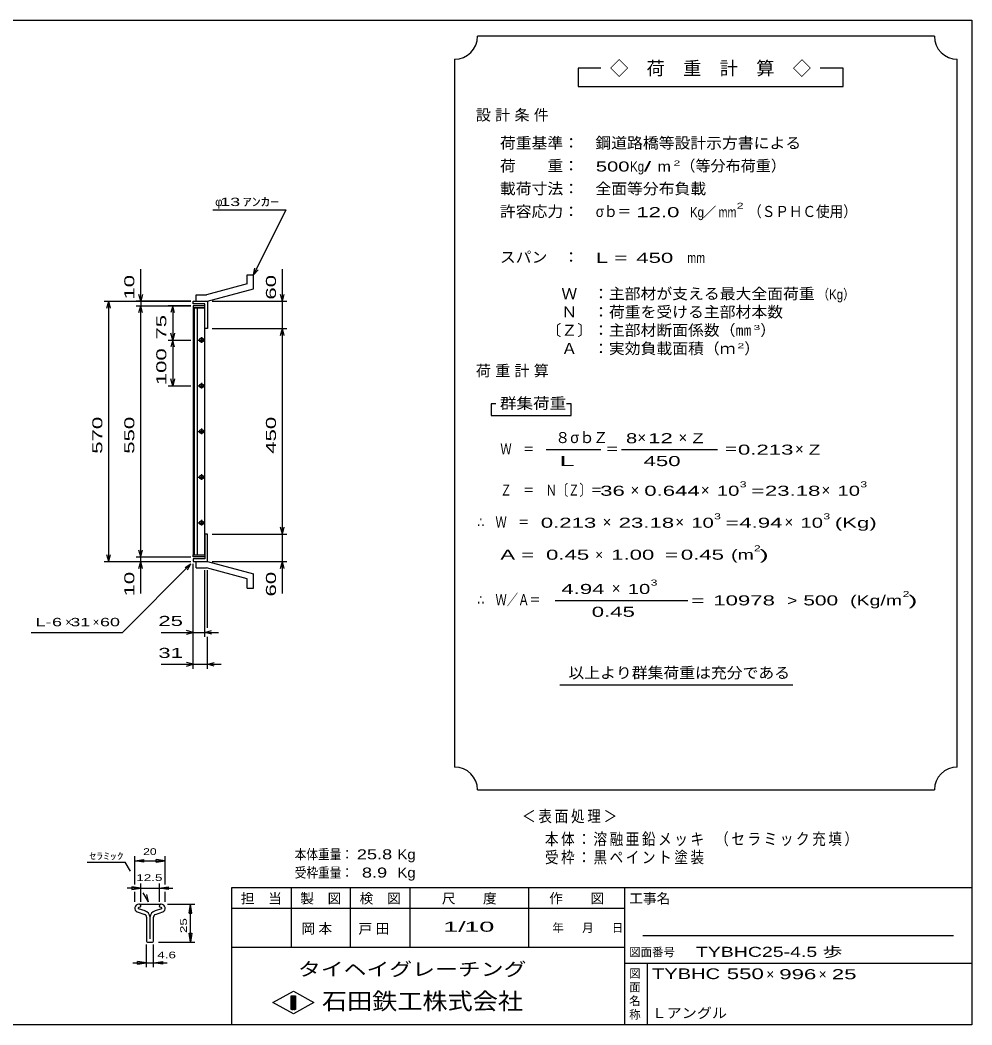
# Model space of a CAD drawing. Units: millimetres, scale not verified. Extents: x -1820 to 1724, y -1285 to 1059.
# Drawn here: x -359 to 1724, y -1141 to 1059 of the extents above; entities that cross this region are included whole.
import ezdxf
from ezdxf.enums import TextEntityAlignment as Align

# ---------------------------------------------------------------- set-up
doc = ezdxf.new("R2010")
doc.units = ezdxf.units.MM
doc.header["$LTSCALE"] = 10
for name, color, linetype, lineweight in [('0_2', 150, 'Continuous', 25), ('16', 3, 'Continuous', 25), ('19', 6, 'Continuous', 25), ('22', 2, 'Continuous', 25), ('32', 4, 'Continuous', 25)]:
    doc.layers.add(name, color=color, linetype=linetype, lineweight=lineweight)
doc.styles.add('ベクトル', font='')
doc.styles.get('ベクトル').set_extended_font_data('ベクトル')

msp = doc.modelspace()

# ---------------------------------------------------------------- linework, layer by layer
at = {"layer": '0_2'}
for p, q in [((-1736, 1059), (1724, 1059)), ((1724, 1059), (1724, -1141)), ((1724, -841), (104, -841)), ((104, -841), (104, -1141)), ((234, -841), (234, -971)), ((364, -971), (364, -841)), ((494, -841), (494, -971)), ((754, -971), (754, -841)), ((964, -841), (964, -1141)), ((964, -886), (104, -886)), ((1684, -946), (1004, -946)), ((104, -971), (964, -971)), ((964, -1006), (1724, -1006)), ((1014, -1141), (1014, -1006)), ((194, -1092), (239, -1067)), ((234, -1077), (244, -1077)), ((234, -1107), (234, -1077)), ((234, -1077), (236, -1077)), ((236, -1077), (236, -1107)), ((238, -1107), (238, -1077)), ((238, -1077), (240, -1077)), ((239, -1067), (284, -1092)), ((240, -1077), (240, -1107)), ((242, -1107), (242, -1077)), ((242, -1077), (244, -1077)), ((244, -1077), (244, -1107)), ((244, -1077), (244, -1107)), ((239, -1117), (194, -1092)), ((284, -1092), (239, -1117)), ((244, -1107), (234, -1107)), ((236, -1107), (238, -1107)), ((240, -1107), (242, -1107)), ((1724, -1141), (-1736, -1141))]:
    msp.add_line(p, q, dxfattribs=at)
at = {"layer": '16'}
for p, q in [((45, 433.5), (20, 433.5)), ((20, 433.5), (20, 429)), ((20, 429), (45, 429)), ((20, 429), (20, -112)), ((45, 429), (20, 429)), ((22, 429), (22, -112)), ((29, -112), (29, 429)), ((45, 429), (45, 433.5)), ((45, -112), (45, 429)), ((30, 358.5), (46, 358.5)), ((40, 361.5), (36, 361.5)), ((36, 355.5), (40, 355.5)), ((38, 364.5), (38, 352.5)), ((38, 264.5), (38, 252.5)), ((30, 258.5), (46, 258.5)), ((40, 261.5), (36, 261.5)), ((36, 255.5), (40, 255.5)), ((30, 158.5), (46, 158.5)), ((40, 161.5), (36, 161.5)), ((36, 155.5), (40, 155.5)), ((38, 164.5), (38, 152.5)), ((30, 58.5), (46, 58.5)), ((40, 61.5), (36, 61.5)), ((36, 55.5), (40, 55.5)), ((38, 64.5), (38, 52.5)), ((30, -41.5), (46, -41.5)), ((40, -38.5), (36, -38.5)), ((38, -35.5), (38, -47.5)), ((36, -44.5), (40, -44.5)), ((20, -112), (45, -112)), ((20, -116.5), (20, -112)), ((20, -112), (45, -112)), ((45, -116.5), (20, -116.5)), ((45, -112), (45, -116.5))]:
    msp.add_line(p, q, dxfattribs=at)
for centre, radius, start, end in [((36, 358.5), 3, 90, 270), ((38, 358.5), 4, 46.6, 133.4), ((38, 358.5), 4, 226.6, 313.4), ((40, 358.5), 3, 270, 90), ((36, 258.5), 3, 90, 270), ((38, 258.5), 4, 46.6, 133.4), ((38, 258.5), 4, 226.6, 313.4), ((40, 258.5), 3, 270, 90), ((36, 158.5), 3, 90, 270), ((38, 158.5), 4, 46.6, 133.4), ((38, 158.5), 4, 226.6, 313.4), ((40, 158.5), 3, 270, 90), ((36, 58.5), 3, 90, 270), ((38, 58.5), 4, 46.6, 133.4), ((38, 58.5), 4, 226.6, 313.4), ((40, 58.5), 3, 270, 90), ((36, -41.5), 3, 90, 270), ((38, -41.5), 4, 46.6, 133.4), ((40, -41.5), 3, 270, 90), ((38, -41.5), 4, 226.6, 313.4)]:
    msp.add_arc(centre, radius, start, end, dxfattribs=at)
at = {"layer": '19'}
for p, q in [((138, 501.5), (152, 501.5)), ((138, 481.5), (138, 501.5)), ((152, 470.5), (152, 501.5)), ((138, 481.5), (49, 457.5)), ((51, 443.5), (152, 470.5)), ((20, 437.5), (20, 443.5)), ((20, 443.5), (50, 443.5)), ((26, 457.5), (49, 457.5)), ((26, 443.5), (26, 457.5)), ((26, 443.5), (51, 443.5)), ((50, 443.5), (51, 442.5)), ((51, 442.5), (51, 383.5)), ((45, 437.5), (20, 437.5)), ((45, 383.5), (45, 437.5)), ((51, 383.5), (45, 383.5)), ((51, -66.5), (45, -66.5)), ((45, -66.5), (45, -120.5)), ((51, -125.5), (51, -66.5)), ((20, -120.5), (20, -126.5)), ((45, -120.5), (20, -120.5)), ((20, -126.5), (50, -126.5)), ((26, -126.5), (51, -126.5)), ((26, -140.5), (26, -126.5)), ((50, -126.5), (51, -125.5)), ((51, -126.5), (152, -153.5)), ((26, -140.5), (49, -140.5)), ((138, -164.5), (49, -140.5)), ((152, -184.5), (152, -153.5)), ((138, -184.5), (138, -164.5)), ((138, -184.5), (152, -184.5))]:
    msp.add_line(p, q, dxfattribs=at)
at = {"layer": '22', "color": 4}
for p, q in [((1642, 1023.5), (642, 1023.5)), ((592, 973.5), (592, -576.5)), ((1692, -576.5), (1692, 973.5)), ((912, 953.5), (862, 953.5)), ((862, 953.5), (862, 913.5)), ((1442, 953.5), (1392, 953.5)), ((1442, 913.5), (1442, 953.5)), ((862, 913.5), (1442, 913.5)), ((63, 643.5), (223, 643.5)), ((152, 501.5), (223, 643.5)), ((-95, 443.5), (-95, 513.5)), ((152, 501.5), (155, 516.1)), ((152, 501.5), (162, 512.5)), ((215, 443.5), (215, 513.5)), ((-175, 443.5), (15, 443.5)), ((-169, 428.5), (-165, 443.5)), ((-161, 428.5), (-165, 443.5)), ((-165, -126.5), (-165, 443.5)), ((15, 443.5), (-105, 443.5)), ((-95, 443.5), (-99, 458.5)), ((-91, 458.5), (-95, 443.5)), ((-95, 443.5), (-95, 433.5)), ((61, 443.5), (225, 443.5)), ((215, 443.5), (211, 458.5)), ((215, 443.5), (219, 458.5)), ((215, 383.5), (215, 443.5)), ((-105, 433.5), (15, 433.5)), ((-99, 418.5), (-95, 433.5)), ((-91, 418.5), (-95, 433.5)), ((-95, -116.5), (-95, 433.5)), ((15, 433.5), (-35, 433.5)), ((-25, 433.5), (-29, 418.5)), ((-21, 418.5), (-25, 433.5)), ((-25, 433.5), (-25, 358.5)), ((61, 383.5), (225, 383.5)), ((211, 368.5), (215, 383.5)), ((219, 368.5), (215, 383.5)), ((215, -66.5), (215, 383.5)), ((-35, 358.5), (15, 358.5)), ((-25, 358.5), (-29, 373.5)), ((-25, 358.5), (-29, 343.5)), ((-21, 373.5), (-25, 358.5)), ((-21, 343.5), (-25, 358.5)), ((-25, 358.5), (-25, 258.5)), ((-25, 258.5), (-29, 273.5)), ((-21, 273.5), (-25, 258.5)), ((-35, 258.5), (15, 258.5)), ((682, 218.5), (672, 218.5)), ((672, 218.5), (672, 193.5)), ((847, 218.5), (837, 218.5)), ((847, 193.5), (847, 218.5)), ((672, 193.5), (847, 193.5)), ((792, 118.5), (912, 118.5)), ((957, 118.5), (1167, 118.5)), ((215, -66.5), (211, -51.5)), ((215, -66.5), (219, -51.5)), ((61, -66.5), (225, -66.5)), ((215, -126.5), (215, -66.5)), ((-95, -116.5), (-99, -101.5)), ((-95, -116.5), (-91, -101.5)), ((-175, -126.5), (15, -126.5)), ((-165, -126.5), (-169, -111.5)), ((-165, -126.5), (-161, -111.5)), ((-135, -281.5), (15, -131.5)), ((-105, -116.5), (15, -116.5)), ((-105, -126.5), (15, -126.5)), ((-99, -141.5), (-95, -126.5)), ((-95, -126.5), (-95, -116.5)), ((-91, -141.5), (-95, -126.5)), ((-95, -196.5), (-95, -126.5)), ((2, -139.5), (15, -131.5)), ((7, -144.5), (15, -131.5)), ((20, -291.5), (20, -131.5)), ((20, -361.5), (20, -131.5)), ((61, -126.5), (225, -126.5)), ((211, -141.5), (215, -126.5)), ((219, -141.5), (215, -126.5)), ((215, -196.5), (215, -126.5)), ((45, -291.5), (45, -145.5)), ((51, -271.5), (51, -145.5)), ((812, -211.5), (1102, -211.5)), ((-335, -281.5), (-135, -281.5)), ((-50, -281.5), (20, -281.5)), ((20, -281.5), (5, -277.5)), ((5, -285.5), (20, -281.5)), ((20, -281.5), (45, -281.5)), ((45, -281.5), (60, -277.5)), ((60, -285.5), (45, -281.5)), ((45, -281.5), (75, -281.5)), ((51, -361.5), (51, -291.5)), ((-50, -351.5), (20, -351.5)), ((20, -351.5), (5, -347.5)), ((5, -355.5), (20, -351.5)), ((20, -351.5), (51, -351.5)), ((51, -351.5), (66, -347.5)), ((66, -355.5), (51, -351.5)), ((51, -351.5), (81, -351.5)), ((822, -396.5), (1332, -396.5)), ((642, -626.5), (1642, -626.5))]:
    msp.add_line(p, q, dxfattribs=at)
for centre, start, end in [((592, 1023.5), 270, 0), ((1692, 1023.5), 180, 270), ((592, -626.5), 0, 90), ((1692, -626.5), 90, 180)]:
    msp.add_arc(centre, 50, start, end, dxfattribs=at)
at = {"layer": '32'}
for p, q in [((-212.33, -784.5), (-129, -784.5)), ((-117.33, -804.5), (-129, -784.5)), ((-108, -833.5), (-108, -771.5)), ((-108, -781.5), (-88, -778.5)), ((-88, -784.5), (-108, -781.5)), ((-108, -781.5), (-41.33, -781.5)), ((-88, -784.5), (-88, -778.5)), ((-41.33, -781.5), (-61.33, -778.5)), ((-61.33, -784.5), (-61.33, -778.5)), ((-61.33, -784.5), (-41.33, -781.5)), ((-41.33, -833.5), (-41.33, -771.5)), ((-94.67, -871.5), (-94.67, -831.5)), ((-54.67, -831.5), (-54.67, -871.5)), ((-94.67, -841.5), (-124.67, -841.5)), ((-94.67, -841.5), (-114.67, -838.5)), ((-114.67, -838.5), (-114.67, -844.5)), ((-114.67, -844.5), (-94.67, -841.5)), ((-108, -871.5), (-108, -849.5)), ((-94.67, -841.5), (-54.67, -841.5)), ((-78, -871.5), (-89.67, -851.5)), ((-78, -871.5), (-81.67, -855.83)), ((-54.67, -841.5), (-34.67, -838.5)), ((-34.67, -844.5), (-54.67, -841.5)), ((-54.67, -841.5), (-24.67, -841.5)), ((-41.33, -871.5), (-41.33, -849.5)), ((-34.67, -838.5), (-34.67, -844.5)), ((-97.7, -876.5), (-50.87, -876.5)), ((-36.33, -876.5), (23.67, -876.5)), ((10.67, -896.5), (13.67, -876.5)), ((16.67, -896.5), (13.67, -876.5)), ((13.67, -959.83), (13.67, -876.5)), ((-102.6, -893.76), (-86.36, -899.46)), ((-85.66, -891.59), (-100.06, -886.53)), ((-99.53, -884.21), (-94.73, -881.88)), ((-94.73, -881.88), (-94.73, -881.11)), ((-49.34, -886.53), (-63.74, -891.59)), ((-63.04, -899.46), (-46.81, -893.76)), ((-54.67, -881.11), (-54.67, -881.88)), ((-54.67, -881.88), (-49.87, -884.21)), ((10.67, -896.5), (16.67, -896.5)), ((-82.37, -905.14), (-82.37, -957.54)), ((-74.67, -952.2), (-74.67, -905.3)), ((-67.03, -957.54), (-67.03, -905.14)), ((13.67, -959.83), (10.67, -939.83)), ((10.67, -939.83), (16.67, -939.83)), ((16.67, -939.83), (13.67, -959.83)), ((-82.33, -1014.83), (-82.33, -964.83)), ((-80.03, -959.87), (-69.37, -959.87)), ((-67, -1014.83), (-67, -964.83)), ((-56.33, -959.83), (23.67, -959.83)), ((-112.33, -1004.83), (-82.33, -1004.83)), ((-82.33, -1004.83), (-102.33, -1001.83)), ((-102.33, -1007.83), (-102.33, -1001.83)), ((-102.33, -1007.83), (-82.33, -1004.83)), ((-82.33, -1004.83), (-67, -1004.83)), ((-67, -1004.83), (-47, -1001.83)), ((-47, -1007.83), (-67, -1004.83)), ((-67, -1004.83), (-37, -1004.83)), ((-47, -1007.83), (-47, -1001.83))]:
    msp.add_line(p, q, dxfattribs=at)
for centre, radius, start, end in [((-99.03, -885.5), 9, 90.98, 246.68), ((-99.56, -881.32), 4.83, 2.5, 85.55), ((-49.84, -881.32), 4.83, 94.45, 177.5), ((-50.37, -885.5), 9, 293.32, 89.02002), ((-98.98, -885.55), 1.47, 111.91, 222.33), ((-88.36, -905.13), 6, 0, 70.58), ((-89.97, -906.31), 15.33, 3.78, 73.7), ((-59.44, -906.31), 15.33, 106.3, 176.22), ((-61.04, -905.13), 6, 109.42, 180), ((-50.42, -885.55), 1.47, 317.67, 68.08999), ((-80.03, -957.54), 2.33, 180, 270), ((-69.37, -957.54), 2.33, 270, 0)]:
    msp.add_arc(centre, radius, start, end, dxfattribs=at)

# ---------------------------------------------------------------- texts
at = {"layer": '0_2', "style": 'ベクトル'}
for s, height, p in [('担\u3000当', 21.99, (124, -864)), ('製\u3000図', 21.99, (254, -864)), ('検\u3000図', 21.99, (384, -864)), ('尺\u3000\u3000度', 21.99, (564, -864)), ('作\u3000\u3000図', 21.99, (799, -864)), ('工事名', 21.99, (974, -864)), ('年', 18.33, (806, -928.5)), ('月', 18.33, (871, -928.5)), ('日', 18.33, (936, -928.5)), ('図面番号', 18.33, (974, -981.5)), ('図', 18.33, (974, -1028.5)), ('面', 18.33, (974, -1058.5)), ('名', 18.33, (974, -1088.5)), ('称', 18.33, (974, -1118.5))]:
    msp.add_text(s, height=height, dxfattribs=at).set_placement(p, align=Align.MIDDLE_LEFT)
at = {"layer": '0_2', "color": 222, "style": 'ベクトル'}
for s, height, width, p in [('タイヘイグレーチング', 29.33, 1.25, (249, -1019)), ('石田鉄工株式会社', 36.66, 1.1, (301.5, -1089))]:
    msp.add_text(s, height=height, dxfattribs=dict(at, width=width)).set_placement(p, align=Align.MIDDLE_LEFT)
at = {"layer": '22', "style": 'ベクトル'}
for s, height, p in [('◇\u3000荷\u3000重\u3000計\u3000算\u3000◇', 29.33, (932, 953.5)), ('（等分布荷重）', 24.19, (1086, 740)), ('φ', 18.33, (68, 661)), ('／', 21.99, (1134.5, 638.5)), ('）', 24.19, (1261, 380)), ('）', 24.19, (1226, 340)), ('８', 24.19, (812, 145)), ('σｂ', 24.19, (845, 145)), ('Ｚ', 24.19, (895, 145)), ('×', 24.19, (992, 145)), ('×', 24.19, (1082, 145)), ('×', 24.19, (1337, 120)), ('×', 24.19, (977, 30)), ('×', 24.19, (1131, 30)), ('×', 24.19, (1395, 30)), ('×', 24.19, (916, -40)), ('×', 24.19, (1075, -40)), ('×', 24.19, (1314, -40)), ('×', 21.99, (899.5, -111.5)), ('×', 24.19, (936, -185)), ('×', 18.33, (-260, -259)), ('×', 18.33, (-200, -259)), ('×', 21.99, (1274, -1030)), ('×', 21.99, (1389, -1030))]:
    msp.add_text(s, height=height, dxfattribs=at).set_placement(p, align=Align.MIDDLE_LEFT)
for s, height, width, p in [('荷重基準：\u3000', 24.19, 1.05, (691, 790)), ('鋼道路橋等設計示方書による', 24.19, 1.05, (900, 790)), ('荷\u3000\u3000重：\u3000', 24.19, 1.05, (691, 740)), ('500', 21.99, 1.5, (901, 738.5)), ('Kg', 21.99, 0.85, (976, 738.5)), ('/', 21.99, 2, (1006, 738.5)), ('2', 11, 1.8, (1071, 746)), ('m', 21.99, 1.2, (1036, 738.5)), ('載荷寸法：\u3000', 24.19, 1.05, (691, 690)), ('全面等分布負載', 24.19, 1.05, (900, 690)), (' 13 ', 18.33, 1.6, (68, 661)), ('ｱﾝｶｰ', 18.33, 1.6, (128, 661)), ('許容応力：\u3000', 24.19, 1.05, (691, 640)), ('σｂ＝', 24.19, 0.9, (901, 640)), (' 12.0', 21.99, 1.65, (976, 638.5)), ('Kg', 21.99, 0.85, (1107, 638.5)), ('mm', 21.99, 0.8, (1169.5, 638.5)), ('2', 13.2, 1.5, (1209.5, 652.5)), ('（ＳＰＨＣ使用）', 24.19, 0.9, (1234.5, 640)), ('スパン\u3000：\u3000', 24.19, 1.05, (691, 540)), ('L =', 21.99, 1.65, (901, 538.5)), (' 450 ', 21.99, 1.65, (976, 538.5)), ('mm', 21.99, 0.8, (1101, 538.5)), ('\u3000Ｗ\u3000：主部材が支える最大全面荷重', 24.19, 1.05, (791, 460)), ('（Kg）', 21.99, 0.85, (1386, 458.5)), ('\u3000Ｎ\u3000：荷重を受ける主部材本数', 24.19, 1.05, (791, 420)), ('〔Ｚ〕：主部材断面係数（㎜', 24.19, 1.05, (791, 380)), ('3', 11, 1.8, (1246, 386)), ('\u3000Ａ\u3000：実効負載面積（ｍ', 24.19, 1.05, (791, 340)), ('2', 11, 1.8, (1211, 346)), ('群集荷重', 24.19, 1.1, (691, 220)), ('8', 21.99, 1.5, (967, 143.5)), (' 12 ', 21.99, 1.65, (1002, 143.5)), ('Z', 21.99, 1.4, (1112, 143.5)), ('Ｗ\u3000＝', 24.19, 0.75, (692, 120)), ('＝', 24.19, 0.9, (922, 120)), ('＝', 24.19, 0.9, (1182, 120)), ('0.213', 21.99, 1.65, (1212, 118.5)), ('Z', 21.99, 1.4, (1367, 118.5)), (' 450 ', 21.99, 1.65, (992, 93.5)), ('Ｚ\u3000＝\u3000Ｎ〔Ｚ〕＝', 24.19, 0.75, (692, 30)), ('3', 13.2, 1.5, (1216, 42.5)), ('3', 13.2, 1.5, (1480, 42.5)), (' 36 ', 21.99, 1.65, (897, 28.5)), ('0.644', 21.99, 1.65, (1007, 28.5)), ('10', 21.99, 1.5, (1166, 28.5)), ('=', 21.99, 1.7, (1241, 28.5)), ('23.18', 21.99, 1.65, (1271, 28.5)), ('10', 21.99, 1.5, (1430, 28.5)), ('3', 13.2, 1.5, (1160, -27.5)), ('3', 13.2, 1.5, (1399, -27.5)), ('∴\u3000Ｗ\u3000＝', 24.19, 0.75, (642, -40)), (' 0.213', 21.99, 1.65, (767, -41.5)), ('23.18', 21.99, 1.65, (951, -41.5)), ('10', 21.99, 1.5, (1110, -41.5)), ('=', 21.99, 1.7, (1185, -41.5)), ('4.94', 21.99, 1.65, (1215, -41.5)), ('10', 21.99, 1.5, (1349, -41.5)), ('(Kg)', 21.99, 1.65, (1424, -41.5)), ('A = ', 21.99, 1.65, (692, -111.5)), ('0.45', 21.99, 1.65, (792, -111.5)), ('1.00', 21.99, 1.65, (934.5, -111.5)), ('=', 21.99, 1.7, (1052, -111.5)), ('0.45', 21.99, 1.65, (1087, -111.5)), ('(m', 21.99, 1.45, (1197, -111.5)), ('2', 13.2, 1.5, (1247, -97.5)), (')', 21.99, 2, (1259.5, -111.5)), (' 4.94', 21.99, 1.65, (812, -186.5)), ('10', 21.99, 1.5, (971, -186.5)), ('3', 13.2, 1.5, (1021, -172.5)), ('∴\u3000Ｗ／Ａ＝', 24.19, 0.75, (642, -210)), ('2', 13.2, 1.5, (1572.5, -197.5)), ('=', 21.99, 1.7, (1109.5, -211.5)), (' 10978 ', 21.99, 1.65, (1144.5, -211.5)), ('>', 21.99, 1.3, (1319.5, -211.5)), (' 500 ', 21.99, 1.55, (1342.5, -211.5)), ('(Kg/m', 21.99, 1.45, (1457.5, -211.5)), (')', 21.99, 2, (1585, -211.5)), ('0.45', 21.99, 1.65, (892, -236.5)), ('L-', 18.33, 1.6, (-325, -259)), (' 6 ', 18.33, 1.6, (-300, -259)), (' 31 ', 18.33, 1.6, (-260, -259)), (' 60 ', 18.33, 1.6, (-195, -259)), (' 25 ', 21.99, 1.65, (-70, -256.5)), (' 31 ', 21.99, 1.65, (-70, -326.5)), ('以上より群集荷重は充分である', 24.19, 1.05, (841, -370)), ('本体重量：', 21.99, 0.85, (242, -767.5)), (' 25.8', 21.99, 1.35, (367, -767.5)), ('Kg', 21.99, 1.1, (467, -767.5)), ('受枠重量：', 21.99, 0.85, (242, -807.5)), ('  8.9', 21.99, 1.35, (367, -807.5)), ('Kg', 21.99, 1.1, (467, -807.5)), ('1/', 21.99, 2, (567, -926)), (' 10 ', 21.99, 2, (597, -926)), ('TYBHC25-4.5 歩', 21.99, 1.45, (1120, -981)), ('TYBHC', 23.46, 1.4, (1024, -1029)), (' 550 ', 23.46, 1.55, (1174, -1029)), (' 996 ', 21.99, 1.65, (1289, -1030)), (' 25 ', 21.99, 1.65, (1404, -1030)), ('Ｌアングル', 21.99, 1.1, (1023, -1115))]:
    msp.add_text(s, height=height, dxfattribs=dict(at, width=width)).set_placement(p, align=Align.MIDDLE_LEFT)
at = {"layer": '22', "style": 'ベクトル', "width": 1.65}
for s, p in [(' 10 ', (-120, 433.5)), (' 60 ', (190, 433.5)), (' 75 ', (-50, 346)), (' 100 ', (-50, 246)), (' 570 ', (-190, 96)), (' 550 ', (-120, 96)), (' 450 ', (190, 96)), (' 10 ', (-120, -216.5)), (' 60 ', (190, -216.5))]:
    msp.add_text(s, height=21.99, rotation=90, dxfattribs=at).set_placement(p, align=Align.MIDDLE_LEFT)
at = {"layer": '22', "attachment_point": 4, "style": 'ベクトル'}
for s, insert, char_height in [('\\T1.28;設計条件', (638.5, 850), 24.19), ('\\T1.28;荷重計算', (638.5, 290), 24.19), ('\\T1.5;\\W2;\\~L\\~', (797, 93.5), 21.99), ('\\T1.2;\\W0.85;＜表面処理＞', (739.5, -685.5), 25.66), ('\\T1.19;\\W0.85;本体：溶融亜鉛メッキ', (789.5, -735.5), 25.66), ('\\T1.19;\\W0.85;（セラミック充填）', (1162, -735.5), 25.66), ('\\T1.19;\\W0.85;受枠：黒ペイント塗装', (789.5, -775.5), 25.66), ('\\T1.25;岡本\u3000', (256.5, -931), 21.99), ('\\T1.25;戸田\u3000', (381.5, -931.5), 21.99)]:
    msp.add_mtext(s, dxfattribs=dict(at, insert=insert, char_height=char_height))
at = {"layer": '32', "color": 2, "style": 'ベクトル'}
for s, width, p in [('ｾﾗﾐｯｸ', 1.5, (-207.33, -771.5)), ('20', 1.35, (-89.67, -761.5)), ('12.5', 1.5, (-104.67, -818.5)), (' 4.6 ', 1.5, (-67, -987.83))]:
    msp.add_text(s, height=14.66, dxfattribs=dict(at, width=width)).set_placement(p, align=Align.MIDDLE_LEFT)
at = {"layer": '32', "color": 2, "style": 'ベクトル', "width": 1.5}
msp.add_text(' 25 ', height=14.66, rotation=90, dxfattribs=at).set_placement((-1.33, -948.17), align=Align.MIDDLE_LEFT)

doc.saveas('drawing.dxf')
